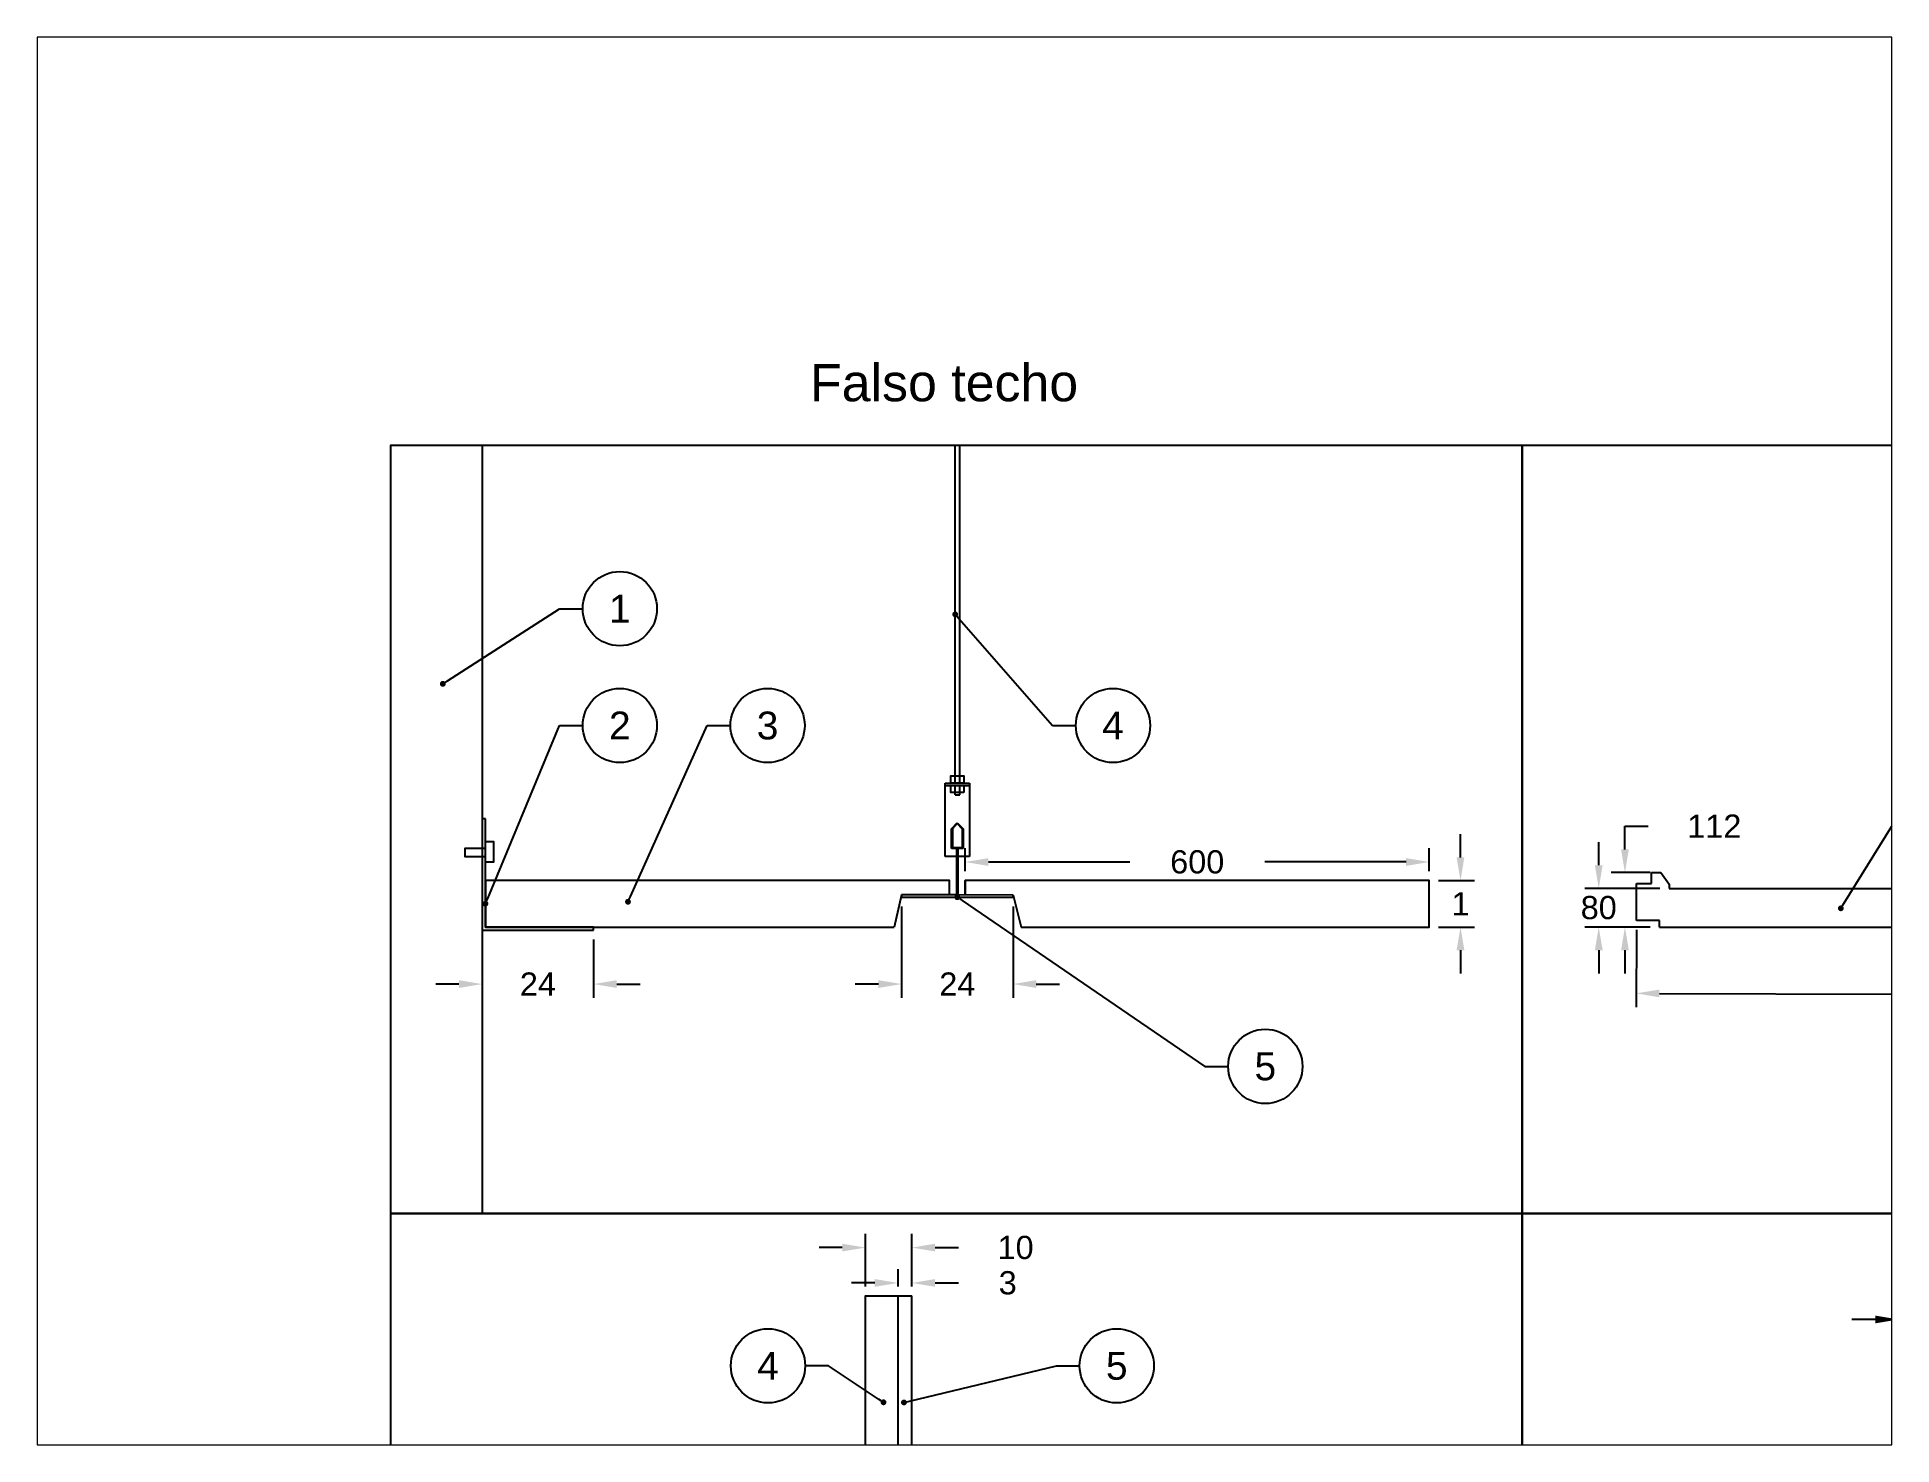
# Paper-space layout 'Presentación1' of a CAD drawing. Header units: millimetres. Extents: x 26 to 231, y 20 to 176.
# The model-space entities are those that its viewports show. They can reach past a viewport. Long polylines and large blocks are cut down to what shows.
import ezdxf
from ezdxf import colors
from ezdxf.entities.mleader import LeaderData, LeaderLine
from ezdxf.enums import TextEntityAlignment as Align
from ezdxf.math import Vec2, Vec3

# ---------------------------------------------------------------- set-up
doc = ezdxf.new("R2010")
doc.units = ezdxf.units.MM
doc.styles.get("Standard").update_dxf_attribs({"font": 'arial.ttf'})
doc.dimstyles.get("Standard").update_dxf_attribs({"dimtxt": 0.05, "dimasz": 0.05, "dimexe": 0.03, "dimexo": 0.02, "dimgap": 0.09, "dimtad": 0, "dimtih": 1, "dimtoh": 1, "dimdec": 3, "dimzin": 0, "dimdsep": 46, "dimtxsty": 'Standard', "dimcen": 0.09, "dimadec": 0, "dimazin": 0, "dimtfac": 1, "dimtdec": 3, "dimtofl": 0, "dimtmove": 0, "dimatfit": 3, "dimfxl": 1, "dimtolj": 1, "dimtzin": 0, "dimarcsym": 0})

# ---------------------------------------------------------------- blocks, each defined once
blk = doc.blocks.new('*D11')
at = {"color": 0, "lineweight": -2, "transparency": 16777216}
for p, q in [((53.4159, 56.3449), (53.3659, 56.3449)), ((53.4659, 56.3045), (53.4659, 56.3749)), ((53.5659, 56.3045), (53.5659, 56.3749)), ((53.6159, 56.3449), (53.6659, 56.3449))]:
    blk.add_line(p, q, dxfattribs=at)
at = {"color": 0, "transparency": 16777216}
for points in [[(53.4159, 56.3533), (53.4159, 56.3366), (53.4659, 56.3449)], [(53.6159, 56.3533), (53.6159, 56.3366), (53.5659, 56.3449)]]:
    blk.add_solid(points, dxfattribs=at)
at = {"layer": 'Defpoints', "color": 0, "transparency": 16777216}
for p in [(53.5659, 56.3449), (53.4659, 56.2845), (53.5659, 56.2845)]:
    blk.add_point(p, dxfattribs=at)
at = {"color": 0, "transparency": 16777216, "insert": (53.7893, 56.3449), "char_height": 0.05, "attachment_point": 5}
blk.add_mtext('\\A1;10', dxfattribs=at)
blk = doc.blocks.new('*D14')
at = {"color": 0, "lineweight": -2, "transparency": 16777216}
for p, q in [((51.2407, 56.4156), (51.2407, 56.5297)), ((51.3407, 56.4156), (51.3407, 56.5297)), ((51.1907, 56.4997), (51.1407, 56.4997)), ((51.3907, 56.4997), (51.4407, 56.4997))]:
    blk.add_line(p, q, dxfattribs=at)
at = {"color": 0, "transparency": 16777216}
for points in [[(51.1907, 56.5081), (51.1907, 56.4914), (51.2407, 56.4997)], [(51.3907, 56.5081), (51.3907, 56.4914), (51.3407, 56.4997)]]:
    blk.add_solid(points, dxfattribs=at)
at = {"layer": 'Defpoints', "color": 0, "transparency": 16777216}
for p in [(51.3407, 56.4997), (51.2407, 56.3956), (51.3407, 56.3956)]:
    blk.add_point(p, dxfattribs=at)
at = {"color": 0, "transparency": 16777216, "insert": (51.564, 56.4997), "char_height": 0.05, "attachment_point": 5}
blk.add_mtext('\\A1;10', dxfattribs=at)
blk = doc.blocks.new('*D15')
at = {"color": 0, "lineweight": -2, "transparency": 16777216}
for p, q in [((51.3107, 56.4156), (51.3107, 56.4536)), ((51.3407, 56.4156), (51.3407, 56.4536)), ((51.2607, 56.4236), (51.2107, 56.4236)), ((51.3907, 56.4236), (51.4407, 56.4236))]:
    blk.add_line(p, q, dxfattribs=at)
at = {"color": 0, "transparency": 16777216}
for points in [[(51.2607, 56.4319), (51.2607, 56.4153), (51.3107, 56.4236)], [(51.3907, 56.4319), (51.3907, 56.4153), (51.3407, 56.4236)]]:
    blk.add_solid(points, dxfattribs=at)
at = {"layer": 'Defpoints', "color": 0, "transparency": 16777216}
for p in [(51.3107, 56.3956), (51.3407, 56.4236), (51.3407, 56.3956)]:
    blk.add_point(p, dxfattribs=at)
at = {"color": 0, "transparency": 16777216, "insert": (51.547, 56.4236), "char_height": 0.05, "attachment_point": 5}
blk.add_mtext('\\A1;3', dxfattribs=at)
blk = doc.blocks.new('*D20')
at = {"color": 0, "lineweight": -2, "transparency": 16777216}
for p, q in [((51.3184, 57.2343), (51.3184, 57.0373)), ((51.5584, 57.2343), (51.5584, 57.0373)), ((51.2684, 57.0673), (51.2184, 57.0673)), ((51.6084, 57.0673), (51.6584, 57.0673))]:
    blk.add_line(p, q, dxfattribs=at)
at = {"color": 0, "transparency": 16777216}
for points in [[(51.2684, 57.0756), (51.2684, 57.0589), (51.3184, 57.0673)], [(51.6084, 57.0756), (51.6084, 57.0589), (51.5584, 57.0673)]]:
    blk.add_solid(points, dxfattribs=at)
at = {"layer": 'Defpoints', "color": 0, "transparency": 16777216}
for p in [(51.3184, 57.2543), (51.5584, 57.2543), (51.5584, 57.0673)]:
    blk.add_point(p, dxfattribs=at)
at = {"color": 0, "transparency": 16777216, "insert": (51.4384, 57.0673), "char_height": 0.05, "attachment_point": 5}
blk.add_mtext('\\A1;24', dxfattribs=at)
blk = doc.blocks.new('*D21')
at = {"color": 0, "lineweight": -2, "transparency": 16777216}
for p, q in [((51.4553, 57.3102), (51.4553, 57.3602)), ((52.4553, 57.3102), (52.4553, 57.3602)), ((51.5053, 57.3302), (51.81, 57.3302)), ((52.4053, 57.3302), (52.1006, 57.3302))]:
    blk.add_line(p, q, dxfattribs=at)
at = {"color": 0, "transparency": 16777216}
for points in [[(51.5053, 57.3385), (51.5053, 57.3218), (51.4553, 57.3302)], [(52.4053, 57.3385), (52.4053, 57.3218), (52.4553, 57.3302)]]:
    blk.add_solid(points, dxfattribs=at)
at = {"layer": 'Defpoints', "color": 0, "transparency": 16777216}
for p in [(52.4553, 57.3302), (51.4553, 57.2902), (52.4553, 57.2902)]:
    blk.add_point(p, dxfattribs=at)
at = {"color": 0, "transparency": 16777216, "insert": (51.9553, 57.3302), "char_height": 0.05, "attachment_point": 5}
blk.add_mtext('\\A1;600', dxfattribs=at)
blk = doc.blocks.new('*D22')
at = {"color": 0, "lineweight": -2, "transparency": 16777216}
for p, q in [((50.4148, 57.1632), (50.4148, 57.0373)), ((50.6548, 57.1632), (50.6548, 57.0373)), ((50.3648, 57.0673), (50.3148, 57.0673)), ((50.7048, 57.0673), (50.7548, 57.0673))]:
    blk.add_line(p, q, dxfattribs=at)
at = {"color": 0, "transparency": 16777216}
for points in [[(50.3648, 57.0756), (50.3648, 57.0589), (50.4148, 57.0673)], [(50.7048, 57.0756), (50.7048, 57.0589), (50.6548, 57.0673)]]:
    blk.add_solid(points, dxfattribs=at)
at = {"layer": 'Defpoints', "color": 0, "transparency": 16777216}
for p in [(50.4148, 57.1832), (50.6548, 57.1832), (50.6548, 57.0673)]:
    blk.add_point(p, dxfattribs=at)
at = {"color": 0, "transparency": 16777216, "insert": (50.5348, 57.0673), "char_height": 0.05, "attachment_point": 5}
blk.add_mtext('\\A1;24', dxfattribs=at)
blk = doc.blocks.new('*D23')
at = {"color": 0, "lineweight": -2, "transparency": 16777216}
for p, q in [((52.8203, 57.3231), (52.8203, 57.3731)), ((52.9519, 57.2731), (52.7903, 57.2731)), ((52.9313, 57.1902), (52.7903, 57.1902)), ((52.8203, 57.1402), (52.8203, 57.0902))]:
    blk.add_line(p, q, dxfattribs=at)
at = {"color": 0, "transparency": 16777216}
for points in [[(52.812, 57.3231), (52.8287, 57.3231), (52.8203, 57.2731)], [(52.812, 57.1402), (52.8287, 57.1402), (52.8203, 57.1902)]]:
    blk.add_solid(points, dxfattribs=at)
at = {"layer": 'Defpoints', "color": 0, "transparency": 16777216}
for p in [(52.8203, 57.2731), (52.9719, 57.2731), (52.9513, 57.1902)]:
    blk.add_point(p, dxfattribs=at)
at = {"color": 0, "transparency": 16777216, "insert": (52.8203, 57.2317), "char_height": 0.05, "attachment_point": 5}
blk.add_mtext('\\A1;80', dxfattribs=at)
blk = doc.blocks.new('*D24')
at = {"color": 0, "lineweight": -2, "transparency": 16777216}
for p, q in [((52.9016, 57.1842), (52.901, 57.0173)), ((54.8866, 57.1773), (54.886, 57.0103)), ((52.9511, 57.0471), (53.7288, 57.0444)), ((54.8361, 57.0405), (54.0584, 57.0432))]:
    blk.add_line(p, q, dxfattribs=at)
at = {"color": 0, "transparency": 16777216}
for points in [[(52.9511, 57.0554), (52.9511, 57.0387), (52.9011, 57.0473)], [(54.8361, 57.0488), (54.8361, 57.0322), (54.8861, 57.0403)]]:
    blk.add_solid(points, dxfattribs=at)
at = {"layer": 'Defpoints', "color": 0, "transparency": 16777216}
for p in [(52.9017, 57.2042), (54.8866, 57.1973), (54.8861, 57.0403)]:
    blk.add_point(p, dxfattribs=at)
at = {"color": 0, "transparency": 16777216, "insert": (53.8936, 57.0438), "char_height": 0.05, "attachment_point": 5}
blk.add_mtext('\\A1;3325', dxfattribs=at)
blk = doc.blocks.new('_TagCircle')
at = {"color": 0, "linetype": 'ByBlock', "lineweight": -2, "transparency": 16777216}
blk.add_circle((0, 0), 4, dxfattribs=at)
at = {"color": 0, "transparency": 16777216}
blk.add_attdef('NÚMEROETIQUETA', text='', height=3, dxfattribs=at).set_placement((0, -1.5), align=Align.CENTER)
blk = doc.blocks.new('_Dot')
at = {"color": 0, "linetype": 'ByBlock', "lineweight": -2}
blk.add_line((-0.5, 0), (-1, 0), dxfattribs=at)
at = {"color": 0, "linetype": 'ByBlock', "const_width": 0.5}
blk.add_lwpolyline([(-0.25, 0, 1), (0.25, 0, 1)], format="xyb", close=True, dxfattribs=at)
blk = doc.blocks.new('*D31')
at = {"color": 0, "lineweight": -2, "transparency": 16777216}
for p, q in [((52.5225, 57.3402), (52.5225, 57.3902)), ((52.4753, 57.2902), (52.5525, 57.2902)), ((52.4753, 57.1902), (52.5525, 57.1902)), ((52.5225, 57.1402), (52.5225, 57.0902))]:
    blk.add_line(p, q, dxfattribs=at)
at = {"color": 0, "transparency": 16777216}
for points in [[(52.5141, 57.3402), (52.5308, 57.3402), (52.5225, 57.2902)], [(52.5141, 57.1402), (52.5308, 57.1402), (52.5225, 57.1902)]]:
    blk.add_solid(points, dxfattribs=at)
at = {"layer": 'Defpoints', "color": 0, "transparency": 16777216}
for p in [(52.4553, 57.2902), (52.4553, 57.1902), (52.5225, 57.1902)]:
    blk.add_point(p, dxfattribs=at)
at = {"color": 0, "transparency": 16777216, "insert": (52.5225, 57.2402), "char_height": 0.05, "attachment_point": 5}
blk.add_mtext('\\A1;1', dxfattribs=at)
blk = doc.blocks.new('*D32')
at = {"color": 0, "lineweight": -2, "transparency": 16777216}
for p, q in [((52.8768, 57.3574), (52.8768, 57.4074)), ((52.8768, 57.4074), (52.9268, 57.4074)), ((52.9313, 57.3074), (52.8468, 57.3074)), ((52.9313, 57.1902), (52.8468, 57.1902)), ((52.8768, 57.1402), (52.8768, 57.0902))]:
    blk.add_line(p, q, dxfattribs=at)
at = {"color": 0, "transparency": 16777216}
for points in [[(52.8684, 57.3574), (52.8851, 57.3574), (52.8768, 57.3074)], [(52.8684, 57.1402), (52.8851, 57.1402), (52.8768, 57.1902)]]:
    blk.add_solid(points, dxfattribs=at)
at = {"layer": 'Defpoints', "color": 0, "transparency": 16777216}
for p in [(52.8768, 57.3074), (52.9513, 57.3074), (52.9513, 57.1902)]:
    blk.add_point(p, dxfattribs=at)
at = {"color": 0, "transparency": 16777216, "insert": (53.0694, 57.4074), "char_height": 0.05, "attachment_point": 5}
blk.add_mtext('\\A1;112', dxfattribs=at)

msp = doc.modelspace()

# ---------------------------------------------------------------- linework, layer by layer
for p, q in [((50.4148, 58.227), (50.4148, 56.5731)), ((51.4339, 57.4999), (51.4339, 58.227)), ((51.4441, 57.4999), (51.4441, 58.227)), ((51.4122, 57.3422), (51.4122, 57.4999)), ((51.4122, 57.4999), (51.4644, 57.4999)), ((51.4122, 57.4953), (51.4644, 57.4953)), ((51.4339, 57.475), (51.4339, 57.4953)), ((51.4339, 57.475), (51.4441, 57.475)), ((51.4441, 57.475), (51.4441, 57.4953)), ((51.4644, 57.4999), (51.4644, 57.3422)), ((50.4218, 57.4232), (50.4148, 57.4232)), ((50.4218, 57.1902), (50.4218, 57.4232)), ((51.426, 57.4014), (51.438, 57.4149)), ((51.426, 57.3594), (51.426, 57.4014)), ((51.438, 57.4128), (51.428, 57.4014)), ((51.428, 57.4014), (51.428, 57.3612)), ((51.438, 57.4149), (51.4507, 57.4014)), ((51.449, 57.4014), (51.438, 57.4128)), ((51.449, 57.4014), (51.449, 57.3612)), ((51.4507, 57.4014), (51.4507, 57.3594)), ((51.4507, 57.3594), (51.426, 57.3594)), ((51.428, 57.3612), (51.449, 57.3612)), ((51.4374, 57.2594), (51.4374, 57.3594)), ((51.4374, 57.3594), (51.4394, 57.3594)), ((51.4394, 57.3594), (51.4394, 57.2594)), ((51.4374, 57.3422), (51.4122, 57.3422)), ((51.4644, 57.3422), (51.4394, 57.3422)), ((52.9341, 57.2842), (52.9341, 57.3074)), ((52.9341, 57.3074), (52.9542, 57.3074)), ((52.9542, 57.3074), (52.9719, 57.2826)), ((51.4553, 57.2594), (51.4553, 57.2902)), ((52.9017, 57.2042), (52.9017, 57.2842)), ((52.9017, 57.2842), (52.9341, 57.2842)), ((52.9719, 57.2826), (52.9719, 57.2731)), ((52.9719, 57.2731), (53.8265, 57.2731)), ((51.3184, 57.2597), (51.3022, 57.1902)), ((51.3184, 57.2597), (51.3184, 57.2543)), ((51.4374, 57.2594), (51.3184, 57.2597)), ((51.3184, 57.2543), (51.5584, 57.2543)), ((51.5584, 57.2591), (51.4394, 57.2594)), ((51.5584, 57.2543), (51.5584, 57.2591)), ((51.5584, 57.2591), (51.5761, 57.1902)), ((50.6548, 57.1902), (50.4218, 57.1902)), ((50.6548, 57.1832), (50.6548, 57.1902)), ((52.9513, 57.2042), (52.9017, 57.2042)), ((52.9513, 57.1902), (52.9513, 57.2042)), ((52.9513, 57.1902), (54.8866, 57.1902)), ((50.4148, 57.1832), (50.6548, 57.1832)), ((50.4148, 57.1832), (50.6548, 57.1832)), ((51.3107, 55.9756), (51.3107, 56.3956)), ((51.3407, 55.9756), (51.3407, 56.3956))]:
    msp.add_line(p, q)
for points in [[(50.217, 56.5731), (52.6557, 56.5731), (52.6557, 58.227), (50.217, 58.227)], [(52.6557, 56.5731), (56.3689, 56.5731), (56.3689, 58.227), (52.6557, 58.227)], [(51.4525, 57.4999), (51.4241, 57.4999), (51.4241, 57.5155), (51.4525, 57.5155)], [(51.4525, 57.4797), (51.4241, 57.4797), (51.4241, 57.4953), (51.4525, 57.4953)], [(50.4218, 57.3592), (50.3774, 57.3592), (50.3774, 57.3421), (50.4218, 57.3421)], [(50.4218, 57.3742), (50.439, 57.3742), (50.439, 57.3296), (50.4218, 57.3296)], [(50.217, 54.6371), (52.6557, 54.6371), (52.6557, 56.5731), (50.217, 56.5731)], [(52.6557, 54.6371), (54.3687, 54.6371), (54.3687, 56.5731), (52.6557, 56.5731)], [(53.4659, 54.9845), (53.5659, 54.9845), (53.5659, 56.2845), (53.4659, 56.2845)]]:
    msp.add_lwpolyline(points, close=True)
for points in [[(51.4218, 57.2594), (51.4218, 57.2902), (50.4218, 57.2902), (50.4218, 57.1902), (51.3022, 57.1902)], [(51.5761, 57.1902), (52.4553, 57.1902), (52.4553, 57.2902), (51.4553, 57.2902), (51.4553, 57.2594)], [(51.5407, 55.9756), (51.5407, 55.0956), (51.2407, 55.0956), (51.2407, 56.3956), (51.3407, 56.3956)]]:
    msp.add_lwpolyline(points)

# ---------------------------------------------------------------- texts
at = {"insert": (51.1211, 58.4025), "char_height": 0.08, "attachment_point": 1}
msp.add_mtext_dynamic_manual_height_columns('Falso techo', width=0.768606, gutter_width=12.5, heights=[0], dxfattribs=at)

# ---------------------------------------------------------------- dimensions: what is measured, and where the dimension line sits
dim = msp.add_linear_dim(base=(52.8768, 57.3074), p1=(52.9513, 57.1902), p2=(52.9513, 57.3074), angle=90, text='112', dimstyle='Standard')
dim.commit()
dim.dimension.update_dxf_attribs({"geometry": '*D32', "text_midpoint": (53.0694, 57.4074)})
for base, p1, p2, text, picture, middle in [((52.5225, 57.1902), (52.4553, 57.2902), (52.4553, 57.1902), '1', '*D31', (52.5225, 57.2402)), ((52.8203, 57.2731), (52.9513, 57.1902), (52.9719, 57.2731), '80', '*D23', (52.8203, 57.2317))]:
    dim = msp.add_linear_dim(base=base, p1=p1, p2=p2, angle=90, text=text, dimstyle='Standard')
    dim.commit()
    dim.dimension.update_dxf_attribs({"geometry": picture, "text_midpoint": middle, "dimtype": 160})
for base, p1, p2, text, picture, middle in [((52.4553, 57.3302), (51.4553, 57.2902), (52.4553, 57.2902), '600', '*D21', (51.9553, 57.3302)), ((51.3407, 56.4997), (51.2407, 56.3956), (51.3407, 56.3956), '10', '*D14', (51.564, 56.4997)), ((51.3407, 56.4236), (51.3107, 56.3956), (51.3407, 56.3956), '3', '*D15', (51.547, 56.4236)), ((53.5659, 56.3449), (53.4659, 56.2845), (53.5659, 56.2845), '10', '*D11', (53.7893, 56.3449))]:
    dim = msp.add_linear_dim(base=base, p1=p1, p2=p2, text=text, dimstyle='Standard')
    dim.commit()
    dim.dimension.update_dxf_attribs({"geometry": picture, "text_midpoint": middle})
for base, p1, p2, picture, middle in [((51.5584, 57.0673), (51.3184, 57.2543), (51.5584, 57.2543), '*D20', (51.4384, 57.0673)), ((50.6548, 57.0673), (50.4148, 57.1832), (50.6548, 57.1832), '*D22', (50.5348, 57.0673))]:
    dim = msp.add_linear_dim(base=base, p1=p1, p2=p2, text='24', dimstyle='Standard')
    dim.commit()
    dim.dimension.update_dxf_attribs({"geometry": picture, "text_midpoint": middle, "dimtype": 160})
dim = msp.add_aligned_dim(p1=(52.9017, 57.2042), p2=(54.8866, 57.1973), distance=-0.157, text='3325', dimstyle='Standard')
dim.commit()
dim.dimension.update_dxf_attribs({"geometry": '*D24', "text_midpoint": (53.8936, 57.0438)})

# ---------------------------------------------------------------- leaders
ml = msp.add_multileader_block('Standard')
ml.set_content('_TagCircle', color=256, scale=0.02)
ml.set_attribute('NÚMEROETIQUETA', '1', width=0)
ml.set_leader_properties()
ml.set_arrow_properties(name='DOT')
ml.build(insert=Vec2(0, 0))
ml.multileader.update_dxf_attribs({"dogleg_length": 1, "arrow_head_size": 0.0125, "scale": 0.05})
ctx = ml.context
ctx.base_point, ctx.scale, ctx.char_height, ctx.arrow_head_size, ctx.landing_gap_size, ctx.plane_origin = Vec3(50.6313, 57.8758), 0.05, 0.025, 0.0125, 0.05, Vec3(50.3299, 57.7139)
notes = []
notes.append((ctx, [(0, (1, 1, 0), (50.5813, 57.8758), (1, 0), 0.05, [(0, [(50.3299, 57.7139)], 0, [])])]))
ctx.block.insert = Vec3(50.7113, 57.8758)
ml = msp.add_multileader_block('Standard')
ml.set_content('_TagCircle', color=256, scale=0.02)
ml.set_attribute('NÚMEROETIQUETA', '4', width=0)
ml.set_leader_properties()
ml.set_arrow_properties(name='DOT')
ml.build(insert=Vec2(0, 0))
ml.multileader.update_dxf_attribs({"dogleg_length": 1, "arrow_head_size": 0.0125, "scale": 0.05})
ctx = ml.context
ctx.base_point, ctx.scale, ctx.char_height, ctx.arrow_head_size, ctx.landing_gap_size, ctx.plane_origin = Vec3(51.6938, 57.6242), 0.05, 0.025, 0.0125, 0.05, Vec3(51.4339, 57.8635)
notes.append((ctx, [(0, (1, 1, 0), (51.6438, 57.6242), (1, 0), 0.05, [(0, [(51.4339, 57.8635)], 0, [])])]))
ctx.block.insert = Vec3(51.7738, 57.6242)
ml = msp.add_multileader_block('Standard')
ml.set_content('_TagCircle', color=256, scale=0.02)
ml.set_attribute('NÚMEROETIQUETA', '1', width=0)
ml.set_leader_properties()
ml.set_arrow_properties(name='DOT')
ml.build(insert=Vec2(0, 0))
ml.multileader.update_dxf_attribs({"dogleg_length": 1, "arrow_head_size": 0.0125, "scale": 0.05})
ctx = ml.context
ctx.base_point, ctx.scale, ctx.char_height, ctx.arrow_head_size, ctx.landing_gap_size, ctx.plane_origin = Vec3(53.6817, 57.6964), 0.05, 0.025, 0.0125, 0.05, Vec3(53.3419, 57.2304)
notes.append((ctx, [(0, (1, 1, 0), (53.6317, 57.6964), (1, 0), 0.05, [(0, [(53.3419, 57.2304)], 0, [])])]))
ctx.block.insert = Vec3(53.7617, 57.6964)
ml = msp.add_multileader_block('Standard')
ml.set_content('_TagCircle', color=256, scale=0.02)
ml.set_attribute('NÚMEROETIQUETA', '2', width=0)
ml.set_leader_properties()
ml.set_arrow_properties(name='DOT')
ml.build(insert=Vec2(0, 0))
ml.multileader.update_dxf_attribs({"dogleg_length": 1, "arrow_head_size": 0.0125, "scale": 0.05})
ctx = ml.context
ctx.base_point, ctx.scale, ctx.char_height, ctx.arrow_head_size, ctx.landing_gap_size, ctx.plane_origin = Vec3(50.6313, 57.6242), 0.05, 0.025, 0.0125, 0.05, Vec3(50.4218, 57.2402)
notes.append((ctx, [(0, (1, 1, 0), (50.5813, 57.6242), (1, 0), 0.05, [(0, [(50.4218, 57.2402)], 0, [])])]))
ctx.block.insert = Vec3(50.7113, 57.6242)
ml = msp.add_multileader_block('Standard')
ml.set_content('_TagCircle', color=256, scale=0.02)
ml.set_attribute('NÚMEROETIQUETA', '3', width=0)
ml.set_leader_properties()
ml.set_arrow_properties(name='DOT')
ml.build(insert=Vec2(0, 0))
ml.multileader.update_dxf_attribs({"dogleg_length": 1, "arrow_head_size": 0.0125, "scale": 0.05})
ctx = ml.context
ctx.base_point, ctx.scale, ctx.char_height, ctx.arrow_head_size, ctx.landing_gap_size, ctx.plane_origin = Vec3(50.9496, 57.6242), 0.05, 0.025, 0.0125, 0.05, Vec3(50.7289, 57.2446)
notes.append((ctx, [(0, (1, 1, 0), (50.8996, 57.6242), (1, 0), 0.05, [(0, [(50.7289, 57.2446)], 0, [])])]))
ctx.block.insert = Vec3(51.0296, 57.6242)
ml = msp.add_multileader_block('Standard')
ml.set_content('_TagCircle', color=256, scale=0.02)
ml.set_attribute('NÚMEROETIQUETA', '5', width=0)
ml.set_leader_properties()
ml.set_arrow_properties(name='DOT')
ml.build(insert=Vec2(0, 0))
ml.multileader.update_dxf_attribs({"dogleg_length": 1, "arrow_head_size": 0.0125, "scale": 0.05})
ctx = ml.context
ctx.base_point, ctx.scale, ctx.char_height, ctx.arrow_head_size, ctx.landing_gap_size, ctx.plane_origin = Vec3(52.022, 56.89), 0.05, 0.025, 0.0125, 0.05, Vec3(51.4384, 57.2543)
notes.append((ctx, [(0, (1, 1, 0), (51.972, 56.89), (1, 0), 0.05, [(0, [(51.4384, 57.2543)], 0, [])])]))
ctx.block.insert = Vec3(52.102, 56.89)
ml = msp.add_multileader_block('Standard')
ml.set_content('_TagCircle', color=256, scale=0.02)
ml.set_attribute('NÚMEROETIQUETA', '4', width=0)
ml.set_leader_properties()
ml.set_arrow_properties(name='DOT')
ml.build(insert=Vec2(0, 0))
ml.multileader.update_dxf_attribs({"dogleg_length": 1, "arrow_head_size": 0.0125, "scale": 0.05})
ctx = ml.context
ctx.base_point, ctx.scale, ctx.char_height, ctx.arrow_head_size, ctx.landing_gap_size, ctx.plane_origin = Vec3(50.9506, 56.2451), 0.05, 0.025, 0.0125, 0.05, Vec3(51.2794, 56.1665)
notes.append((ctx, [(0, (1, 1, 0), (51.1606, 56.2451), (-1, 0), 0.05, [(0, [(51.2794, 56.1665)], 0, [])])]))
ctx.block.insert = Vec3(51.0306, 56.2451)
ml = msp.add_multileader_block('Standard')
ml.set_content('_TagCircle', color=256, scale=0.02)
ml.set_attribute('NÚMEROETIQUETA', '5', width=0)
ml.set_leader_properties()
ml.set_arrow_properties(name='DOT')
ml.build(insert=Vec2(0, 0))
ml.multileader.update_dxf_attribs({"dogleg_length": 1, "arrow_head_size": 0.0125, "scale": 0.05})
ctx = ml.context
ctx.base_point, ctx.scale, ctx.char_height, ctx.arrow_head_size, ctx.landing_gap_size, ctx.plane_origin = Vec3(51.7019, 56.2451), 0.05, 0.025, 0.0125, 0.05, Vec3(51.3235, 56.1662)
notes.append((ctx, [(0, (1, 1, 0), (51.6519, 56.2451), (1, 0), 0.05, [(0, [(51.3235, 56.1662)], 0, [])])]))
ctx.block.insert = Vec3(51.7819, 56.2451)
for ctx, leaders in notes:
    for number, flags, end, landing, length, lines in leaders:
        leader = LeaderData()
        leader.index, (leader.has_last_leader_line, leader.has_dogleg_vector, leader.attachment_direction) = number, flags
        leader.last_leader_point, leader.dogleg_vector, leader.dogleg_length = Vec3(end), Vec3(landing), length
        for number, points, colour, breaks in lines:
            line = LeaderLine()
            line.index, line.vertices, line.color, line.breaks = number, Vec3.list(points), colors.encode_raw_color(colour), breaks
            leader.lines.append(line)
        ctx.leaders.append(leader)

psp = doc.layouts.new('Presentación1')

# ---------------------------------------------------------------- viewports
at = {"layer": '0'}
psp.add_viewport(center=(128.5, 97.5), size=(205.6, 156), view_center_point=(51.4539, 57.5908), view_height=3.032029, dxfattribs=at)

doc.saveas('drawing.dxf')
